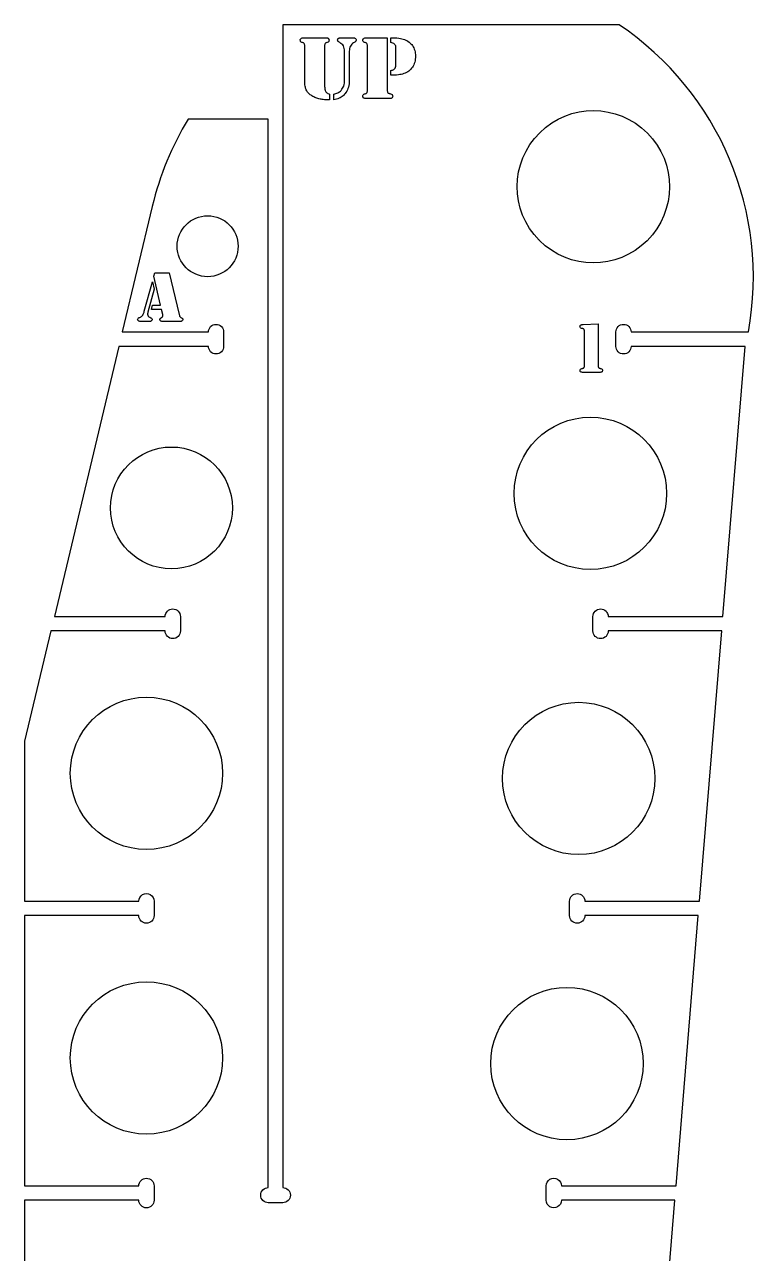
# Model space of a CAD drawing. Header units: inches. Extents: x -96 to 0, y -48 to 0.
# Drawn here: x -14.09 to -8.11, y -23.97 to -13.89 of the extents above; entities that cross this region are included whole.
import ezdxf

# ---------------------------------------------------------------- set-up
doc = ezdxf.new("R2010")
doc.units = ezdxf.units.IN
doc.layers.get('0').update_dxf_attribs({"linetype": 'CONTINUOUS'})

msp = doc.modelspace()

# ---------------------------------------------------------------- linework, layer by layer
for p, q in [((-11.79706237268719, -13.993877933320817), (-11.614644797857247, -13.993877933320814)), ((-11.614644797857247, -13.993877933320814), (-11.601457997658954, -13.995343128128091)), ((-11.487538573399199, -13.993877933320814), (-11.397794980791504, -13.993877933320814)), ((-11.283142959128108, -13.993877980253606), (-11.110615484446885, -13.993877980253606)), ((-11.110615484446885, -13.993877980253606), (-11.110615484446885, -14.424280914335517)), ((-11.079846252695676, -14.033438427781272), (-11.079846252695676, -13.993877980253606)), ((-11.78717226667187, -14.34772409845972), (-11.78717226667187, -14.060544602115101)), ((-11.624534921472362, -14.060544602115101), (-11.624534921472362, -14.367870609192176)), ((-11.460432352132578, -14.342595893167852), (-11.46043235213258, -14.103768060127358)), ((-11.42160450200855, -14.103768060127358), (-11.42160450200855, -14.342962203602868)), ((-11.27325285897939, -14.427211303950072), (-11.27325285897939, -14.060544649047891)), ((-11.038454346858503, -14.204500684188822), (-11.038454346858504, -14.087284559879492)), ((-11.07947998919345, -14.302302871702944), (-11.07947998919345, -14.26310873461029)), ((-11.583142968702399, -14.503768072893077), (-11.591201587075219, -14.503768072893077)), ((-11.583142968702399, -14.455782720023969), (-11.583142968702399, -14.503768072893077)), ((-11.549443347336634, -14.503768072893077), (-11.549443347336634, -14.455782720023969)), ((-11.09779494775082, -14.49387797274436), (-11.283142959128108, -14.49387797274436)), ((-13.024283811535618, -15.951117713188376), (-13.016957802299634, -15.922399772940471)), ((-13.016957802299634, -15.922399772940471), (-12.898862568145857, -15.922399772940471)), ((-12.898862568145857, -15.922399772940471), (-12.817397356705598, -16.266722148365677)), ((-13.103404694857755, -16.238297209532995), (-13.037177586852291, -15.996832011759563)), ((-13.037177586852291, -15.996832011759563), (-13.02223253176551, -16.057491353684338)), ((-12.970364393883997, -16.18935949646563), (-13.024283811535618, -15.951117713188376)), ((-13.02223253176551, -16.057491353684338), (-13.074100663780422, -16.24679537696144)), ((-13.043917511125445, -16.224231264290662), (-13.036005428659829, -16.18935949646563)), ((-12.962159263070369, -16.224231264290662), (-13.043917511125445, -16.224231264290662)), ((-13.036005428659829, -16.18935949646563), (-12.970364393883997, -16.18935949646563)), ((-12.952781985797477, -16.266722148365677), (-12.962159263070369, -16.224231264290662)), ((-13.060620809367517, -16.322399785706192), (-13.13505304671996, -16.322399785706192)), ((-13.059155602827042, -16.288407115992413), (-13.048899192243306, -16.29309574876226)), ((-12.8097783108548, -16.322399785706192), (-12.956005423760047, -16.322399785706192)), ((-9.504765624549632, -16.380809572765706), (-9.51502203513337, -16.37934437795843)), ((-9.501835223201878, -16.347402976281558), (-9.379930454389505, -16.34095610035642)), ((-9.491871849232957, -16.685278475781622), (-9.491871849232957, -16.410992731287283)), ((-9.379930454389505, -16.34095610035642), (-9.379930454389505, -16.685278475781622)), ((-9.369674043805768, -16.740956113122138), (-9.501835223201878, -16.740956113122138))]:
    msp.add_line(p, q)
msp.add_lwpolyline([(-8.93223490943946, -25.75372808809001), (-8.749872872926986, -23.53561785186954), (-9.681036399474308, -23.535617851869535, -0.9999999999999999), (-9.806036399474308, -23.53561785186954), (-9.806036399474308, -23.417507615649075, -0.9999999999999999), (-9.681036399474308, -23.41750761564907), (-8.740162434348045, -23.41750761564907), (-8.557800397835573, -21.199397379428596), (-9.488963924382894, -21.199397379428596, -0.9999999999999999), (-9.613963924382896, -21.199397379428596), (-9.613963924382896, -21.081287143208122, -0.9999999999999999), (-9.488963924382894, -21.081287143208122), (-8.548089959256634, -21.081287143208122), (-8.365727922744158, -18.86317690698765), (-9.296891449291483, -18.86317690698765, -0.9999999999999999), (-9.421891449291481, -18.86317690698765), (-9.421891449291483, -18.745066670767176, -0.9999999999999999), (-9.296891449291481, -18.745066670767176), (-8.35601748416522, -18.745066670767176), (-8.173655447652747, -16.5269564345467), (-9.108821874049589, -16.5269564345467, -0.9999999999999999), (-9.233821874049587, -16.5269564345467), (-9.233821874049587, -16.40884619832623, -0.9999999999999999), (-9.108821874049587, -16.40884619832623), (-8.14716171633436, -16.40884619832623, 0.2978962299883996), (-9.207860661746018, -13.886657323083682), (-11.967896548168413, -13.886657323083682), (-11.96789654816841, -23.431011125891235, -0.9999999999999999), (-11.967896548168412, -23.55601112589123), (-12.08600678438889, -23.55601112589123, -0.9999999999999999), (-12.086006784388884, -23.431011125891235), (-12.086006784388886, -14.661333936521897), (-12.743227084835961, -14.661333936521897, 0.07799661890969835), (-13.037997287767167, -15.378357684042491), (-13.28402626655507, -16.40884619832623), (-12.577653515241426, -16.40884619832623, -0.9999999999999999), (-12.452653515241426, -16.40884619832623), (-12.452653515241426, -16.5269564345467, -0.9999999999999999), (-12.577653515241426, -16.5269564345467), (-13.312225067802185, -16.5269564345467), (-13.841798555222985, -18.745066670767176), (-12.932590379530026, -18.74506667076718, -0.9999999999999999), (-12.807590379530023, -18.745066670767176), (-12.807590379530023, -18.86317690698765, -0.9999999999999999), (-12.932590379530021, -18.86317690698765), (-13.869997356470103, -18.86317690698765), (-14.086006784388884, -19.767929003850202), (-14.086006784388884, -21.081287143208122), (-13.148506784388884, -21.081287143208126, -0.9999999999999999), (-13.023506784388886, -21.08128714320812), (-13.023506784388886, -21.199397379428596, -0.9999999999999999), (-13.148506784388884, -21.199397379428596), (-14.086006784388884, -21.199397379428596), (-14.086006784388884, -23.41750761564907), (-13.148506784388884, -23.41750761564907, -0.9999999999999999), (-13.023506784388886, -23.41750761564907), (-13.023506784388886, -23.53561785186954, -0.9999999999999999), (-13.148506784388884, -23.53561785186954), (-14.086006784388884, -23.53561785186954), (-14.086006784388884, -25.75372808809001)], format="xyb")
msp.add_lwpolyline([(-9.861392253012994, -15.658474653591758, 0.9989811285345758), (-9.863189107451719, -15.656667435076448, -980.9778155931527)], format="xyb", close=True)
for centre, radius in [((-12.584004315600751, -15.705028857322985), 0.2499999999999999), ((-9.443218468769672, -17.733738580156377), 0.6249999999999998), ((-12.880994865911497, -17.853110385752366), 0.5000000000000001), ((-13.086006799815156, -20.03128714320812), 0.6249999999999998), ((-9.539396605473243, -20.073410954984347), 0.6250000000000001), ((-13.086006763083141, -22.367507615649068), 0.6249999999999998), ((-9.635602557165138, -22.413759969660166), 0.6250000000000001)]:
    msp.add_circle(centre, radius)
for points, knots in [([(-11.824534901455525, -14.013291823183234), (-11.82427124639572, -14.010332131246347), (-11.82375798616328, -14.004570466089644), (-11.819474943998648, -14.000703510885673), (-11.817392044503752, -13.998822959928779)], [0, 0, 0, 0, 0.021760888494660718, 0.04236216325626567, 0.04236216325626567, 0.04236216325626567, 0.04236216325626567]), ([(-11.80988288591686, -14.032705759978446), (-11.814156033921384, -14.03074890886097), (-11.82256001870782, -14.026900376817812), (-11.823884080999111, -14.017776507196949), (-11.824534901455525, -14.013291823183234)], [0, 0, 0, 0, 0.03341769048534601, 0.06572245148994586, 0.06572245148994586, 0.06572245148994586, 0.06572245148994586]), ([(-11.817392044503752, -13.998822959928779), (-11.814560010062923, -13.997385148257536), (-11.808196288272756, -13.994154314150961), (-11.801036084968084, -13.993976574081154), (-11.79706237268719, -13.993877933320814)], [0, 0, 0, 0, 0.023914343830775286, 0.053736716171016774, 0.053736716171016774, 0.053736716171016774, 0.053736716171016774]), ([(-11.58717226615561, -14.013291823183234), (-11.587823088910282, -14.017776507083072), (-11.589147155662454, -14.026900374992033), (-11.597551138356922, -14.030748908448999), (-11.601824284627575, -14.032705759978446)], [0, 0, 0, 0, 0.032304765296257615, 0.06572244955851496, 0.06572244955851496, 0.06572244955851496, 0.06572244955851496]), ([(-11.601457997658954, -13.995343128128091), (-11.599481160800956, -13.99606717100163), (-11.595568924603295, -13.997500079704775), (-11.592647050308, -14.000468191241115), (-11.591201587075219, -14.001936528227239)], [0, 0, 0, 0, 0.01582367064032757, 0.03131565298798247, 0.03131565298798247, 0.03131565298798247, 0.03131565298798247]), ([(-11.591201587075219, -14.001936528227239), (-11.590026439095885, -14.003616378517437), (-11.587639863864078, -14.00702793958569), (-11.587329703680934, -14.011182808714919), (-11.58717226615561, -14.013291823183234)], [0, 0, 0, 0, 0.015319908390043093, 0.0311127743570944, 0.0311127743570944, 0.0311127743570944, 0.0311127743570944]), ([(-11.517208920778147, -14.01146031794094), (-11.516983987491201, -14.008554565884637), (-11.516556288169483, -14.003029424628549), (-11.512277650298294, -13.999554580449892), (-11.510249210243984, -13.99790720730763)], [0, 0, 0, 0, 0.021167912488267195, 0.04024971997883875, 0.04024971997883875, 0.04024971997883875, 0.04024971997883875]), ([(-11.513729065511065, -14.023731412450875), (-11.514741143549744, -14.022049860362584), (-11.517001984134689, -14.018293508518537), (-11.51713529002272, -14.013891656227857), (-11.517208920778147, -14.01146031794094)], [0, 0, 0, 0, 0.014719272559832706, 0.03288079329095521, 0.03288079329095521, 0.03288079329095521, 0.03288079329095521]), ([(-11.510249210243984, -13.99790720730763), (-11.507228467715843, -13.99674028650804), (-11.499950516355065, -13.993928794716801), (-11.49211937091704, -13.993896704415501), (-11.487538573399197, -13.993877933320814)], [0, 0, 0, 0, 0.024493885387474334, 0.05901373745884378, 0.05901373745884378, 0.05901373745884378, 0.05901373745884378]), ([(-11.397794980791504, -13.993877933320814), (-11.394633215547032, -13.99386731023529), (-11.389557419111023, -13.99385025627478), (-11.384500468298478, -13.994269342395045), (-11.382593543599803, -13.994427375506945)], [0, 0, 0, 0, 0.024076605675643223, 0.038651809932182674, 0.038651809932182674, 0.038651809932182674, 0.038651809932182674]), ([(-11.382593543599803, -13.994427375506945), (-11.381304933366286, -13.99468779943124), (-11.378663236296239, -13.995221677790957), (-11.376296593776235, -13.996513141147366), (-11.375084390879511, -13.997174633370387)], [0, 0, 0, 0, 0.00995714334325343, 0.02041250000325637, 0.02041250000325637, 0.02041250000325637, 0.02041250000325637]), ([(-11.375084390879511, -13.997174633370387), (-11.372308213663624, -13.999098254287334), (-11.366990362719411, -14.00278300800225), (-11.366022936732955, -14.009149882784254), (-11.365560554233017, -14.012192938810974)], [0, 0, 0, 0, 0.024533654050159007, 0.046994952126641426, 0.046994952126641426, 0.046994952126641426, 0.046994952126641426]), ([(-11.365560554233017, -14.012192938810974), (-11.365803887492827, -14.014771497742265), (-11.366290125508993, -14.019924074830572), (-11.36971196728018, -14.023806531727935), (-11.37142138039492, -14.025746049444283)], [0, 0, 0, 0, 0.01920471650532093, 0.03837561401126739, 0.03837561401126739, 0.03837561401126739, 0.03837561401126739]), ([(-11.310615490829745, -14.0129256066138), (-11.310336999604685, -14.01006206411782), (-11.309788629800286, -14.004423537309364), (-11.305555815566043, -14.000670231943058), (-11.303472648544469, -13.99882305379436)], [0, 0, 0, 0, 0.02107897145393259, 0.04150605266185339, 0.04150605266185339, 0.04150605266185339, 0.04150605266185339]), ([(-11.295963495824175, -14.032705806911238), (-11.300236920787643, -14.030713017476415), (-11.308710818357515, -14.026761457850734), (-11.309984254371248, -14.017511011119012), (-11.310615490829745, -14.0129256066138)], [0, 0, 0, 0, 0.033546184134199956, 0.06651969571089111, 0.06651969571089111, 0.06651969571089111, 0.06651969571089111]), ([(-11.303472648544469, -13.99882305379436), (-11.300640616044102, -13.997385228502198), (-11.294276896290521, -13.994154362608983), (-11.287116679858098, -13.99397662157688), (-11.283142959128108, -13.993877980253606)], [0, 0, 0, 0, 0.02391437220171484, 0.05373679954409834, 0.05373679954409834, 0.05373679954409834, 0.05373679954409834]), ([(-11.079846252695676, -13.993877980253606), (-11.057832041661694, -13.993962285886592), (-11.020052837459778, -13.99410696514488), (-10.983672246119136, -14.004024990379316), (-10.968490884149062, -14.00816371175695)], [0, 0, 0, 0, 0.16678892800873837, 0.2862311513292115, 0.2862311513292115, 0.2862311513292115, 0.2862311513292115]), ([(-10.968490884149062, -14.00816371175695), (-10.95548280299372, -14.014290563360275), (-10.92990495417656, -14.026337819382402), (-10.911813742793614, -14.048045365749273), (-10.902923146659829, -14.058713143805596)], [0, 0, 0, 0, 0.10810523300167625, 0.21256780865982178, 0.21256780865982178, 0.21256780865982178, 0.21256780865982178]), ([(-11.795780321364223, -14.037650833519201), (-11.797288663690985, -14.037078699935341), (-11.80194719253094, -14.035311660216683), (-11.80668147401406, -14.033757030438947), (-11.80988288591686, -14.032705759978446)], [0, 0, 0, 0, 0.012291576577954613, 0.03796264479285963, 0.03796264479285963, 0.03796264479285963, 0.03796264479285963]), ([(-11.791567868693502, -14.041863286189923), (-11.792224551136453, -14.040899675399054), (-11.793367037301108, -14.039223199945052), (-11.795060312974307, -14.038119952358521), (-11.795780321364223, -14.037650833519201)], [0, 0, 0, 0, 0.008772753012715531, 0.015262702772965228, 0.015262702772965228, 0.015262702772965228, 0.015262702772965228]), ([(-11.78717226667187, -14.060544602115101), (-11.787220159883313, -14.056768392438638), (-11.787303687659254, -14.05018252387245), (-11.790292698756902, -14.044351089053587), (-11.791567868693502, -14.041863286189923)], [0, 0, 0, 0, 0.02828278568481524, 0.04932636828055073, 0.04932636828055073, 0.04932636828055073, 0.04932636828055073]), ([(-11.620139313584133, -14.041863286189923), (-11.621414483208133, -14.044351089085431), (-11.624403493662163, -14.050182524152797), (-11.624487025773833, -14.056768392487564), (-11.624534921472362, -14.060544602115101)], [0, 0, 0, 0, 0.02104358259573549, 0.0493263697511412, 0.0493263697511412, 0.0493263697511412, 0.0493263697511412]), ([(-11.615926860913412, -14.037650833519201), (-11.61664687170941, -14.038119951888604), (-11.618340150209011, -14.039223196524782), (-11.61948263356696, -14.040899674907806), (-11.620139313584133, -14.041863286189923)], [0, 0, 0, 0, 0.00648996177658844, 0.015262705504710622, 0.015262705504710622, 0.015262705504710622, 0.015262705504710622]), ([(-11.601824284627575, -14.032705759978446), (-11.605025696183406, -14.033757031368424), (-11.609759980634838, -14.035311663663903), (-11.61441851460806, -14.037078700114716), (-11.615926860913412, -14.037650833519201)], [0, 0, 0, 0, 0.025671068214905012, 0.03796267270923295, 0.03796267270923295, 0.03796267270923295, 0.03796267270923295]), ([(-11.49889389182159, -14.033804644350708), (-11.502134437597432, -14.03214661990688), (-11.507508809226518, -14.029396823993599), (-11.511961271882168, -14.025341519490224), (-11.513729065511065, -14.023731412450875)], [0, 0, 0, 0, 0.027567385007511387, 0.04571988242751779, 0.04571988242751779, 0.04571988242751779, 0.04571988242751779]), ([(-11.46043235213258, -14.103768060127358), (-11.461714753945639, -14.088481272290114), (-11.46416550534176, -14.059267248843808), (-11.487682572740562, -14.042024703286414), (-11.49889389182159, -14.033804644350708)], [0, 0, 0, 0, 0.1108825809274544, 0.211903661743032, 0.211903661743032, 0.211903661743032, 0.211903661743032]), ([(-11.412447022729866, -14.06255923910851), (-11.415117135247764, -14.068929097253744), (-11.420640635269379, -14.082106036939644), (-11.421276183727986, -14.096389407127404), (-11.42160450200855, -14.103768060127358)], [0, 0, 0, 0, 0.05219655140166511, 0.10797584403764064, 0.10797584403764064, 0.10797584403764064, 0.10797584403764064]), ([(-11.387172306705542, -14.035636149593003), (-11.392293435435567, -14.039033761206282), (-11.40282052379145, -14.046017955421567), (-11.40918082628967, -14.056946909824498), (-11.412447022729866, -14.06255923910851)], [0, 0, 0, 0, 0.04617654458101222, 0.09492137190841213, 0.09492137190841213, 0.09492137190841213, 0.09492137190841213]), ([(-11.37142138039492, -14.025746049444283), (-11.373027039942846, -14.026894314393186), (-11.378074937311062, -14.030504247533155), (-11.383483872034065, -14.03355547278772), (-11.387172306705542, -14.035636149593003)], [0, 0, 0, 0, 0.015034758129461985, 0.047266505587368966, 0.047266505587368966, 0.047266505587368966, 0.047266505587368966]), ([(-11.281860896071944, -14.037650880451993), (-11.283369250334474, -14.03707874740626), (-11.288027794574205, -14.035311717491108), (-11.292762084962282, -14.033757080160159), (-11.295963495824175, -14.032705806911238)], [0, 0, 0, 0, 0.01229166032710117, 0.037962728542006184, 0.037962728542006184, 0.037962728542006184, 0.037962728542006184]), ([(-11.277648443401224, -14.041863333122715), (-11.278305123418395, -14.040899721840596), (-11.279447606776344, -14.039223243457574), (-11.281140885275946, -14.038119998821394), (-11.281860896071944, -14.037650880451993)], [0, 0, 0, 0, 0.008772743728122182, 0.015262705504710622, 0.015262705504710622, 0.015262705504710622, 0.015262705504710622]), ([(-11.27325285897939, -14.060544649047891), (-11.273300747355691, -14.056768447884867), (-11.273384266871815, -14.050182580534878), (-11.276373272325221, -14.044351143747093), (-11.277648443401224, -14.041863333122715)], [0, 0, 0, 0, 0.02828272195940988, 0.04932635923771338, 0.04932635923771338, 0.04932635923771338, 0.04932635923771338]), ([(-11.051274883554571, -14.046258964477339), (-11.055270213562022, -14.043141450004843), (-11.06372616649347, -14.03654335783389), (-11.07427932637905, -14.034510687358818), (-11.079846252695676, -14.033438427781272)], [0, 0, 0, 0, 0.038061976648602905, 0.08055662045897596, 0.08055662045897596, 0.08055662045897596, 0.08055662045897596]), ([(-11.041018379105251, -14.061643580352943), (-11.042138279296584, -14.058850631595792), (-11.044479051059454, -14.05301291888132), (-11.048945386207638, -14.048574106717334), (-11.051274883554571, -14.046258964477339)], [0, 0, 0, 0, 0.022680826202323562, 0.047406579571944496, 0.047406579571944496, 0.047406579571944496, 0.047406579571944496]), ([(-11.038454346858504, -14.087284559879492), (-11.038470451532172, -14.082256478939222), (-11.03849812198912, -14.073617415517878), (-11.040275475416022, -14.065173143373054), (-11.041018379105251, -14.061643580352943)], [0, 0, 0, 0, 0.03818110730446022, 0.0656013718590945, 0.0656013718590945, 0.0656013718590945, 0.0656013718590945]), ([(-10.902923146659829, -14.058713143805596), (-10.895769155845493, -14.07132437112233), (-10.8807727922481, -14.09776032207045), (-10.879202328225544, -14.12816234243092), (-10.878381051505539, -14.144061128525061)], [0, 0, 0, 0, 0.10893312805803379, 0.22834818195262455, 0.22834818195262455, 0.22834818195262455, 0.22834818195262455]), ([(-11.046146631329911, -14.242962223877834), (-11.043909221860282, -14.237443132845018), (-11.038921258011703, -14.225139159467608), (-11.038620304278162, -14.211836358394635), (-11.038454346858504, -14.204500684188822)], [0, 0, 0, 0, 0.045017661191497846, 0.10036002332997716, 0.10036002332997716, 0.10036002332997716, 0.10036002332997716]), ([(-10.878381051505539, -14.144061128525061), (-10.879105589548224, -14.161535009861897), (-10.880462378423093, -14.19425705674118), (-10.89603344148428, -14.222982866897203), (-10.903289410162055, -14.236368823778689)], [0, 0, 0, 0, 0.1312131896272031, 0.24571324821294344, 0.24571324821294344, 0.24571324821294344, 0.24571324821294344]), ([(-11.07947998919345, -14.26310873461029), (-11.074937717909044, -14.262051175540188), (-11.06726828145562, -14.260265530963721), (-11.060200598461295, -14.256820954740187), (-11.057318794534796, -14.255416450138883)], [0, 0, 0, 0, 0.03538529775413907, 0.05974660594195487, 0.05974660594195487, 0.05974660594195487, 0.05974660594195487]), ([(-10.972886515503689, -14.288749808002422), (-10.987859564060587, -14.292682956704542), (-11.022744202950035, -14.30184651959894), (-11.058863611955205, -14.302137044669378), (-11.07947998919345, -14.30230287170294)], [0, 0, 0, 0, 0.11754302983268414, 0.27385512937482515, 0.27385512937482515, 0.27385512937482515, 0.27385512937482515]), ([(-11.057318794534796, -14.255416450138883), (-11.055206617523853, -14.253809852430226), (-11.050693926337438, -14.250377337407851), (-11.047725616121221, -14.245537018666905), (-11.046146631329911, -14.242962223877834)], [0, 0, 0, 0, 0.0200445873165392, 0.04282549807621472, 0.04282549807621472, 0.04282549807621472, 0.04282549807621472]), ([(-10.903289410162055, -14.236368823778689), (-10.91259881369547, -14.247501511079575), (-10.931707276111961, -14.270352441981863), (-10.95892759500759, -14.282513476943082), (-10.972886515503689, -14.288749808002422)], [0, 0, 0, 0, 0.10906112413176695, 0.22385863756924834, 0.22385863756924834, 0.22385863756924834, 0.22385863756924834]), ([(-11.774718058010619, -14.422449409093222), (-11.778333281781444, -14.412040122592883), (-11.786716592343726, -14.387902119803588), (-11.787007060292138, -14.362290785764783), (-11.78717226667187, -14.34772409845972)], [0, 0, 0, 0, 0.08345802307884166, 0.19353007468867128, 0.19353007468867128, 0.19353007468867128, 0.19353007468867128]), ([(-11.735157610482952, -14.466039130607705), (-11.743625586419322, -14.459645763102333), (-11.759587244931561, -14.447594624833789), (-11.769883956050501, -14.43048298508573), (-11.774718058010619, -14.422449409093222)], [0, 0, 0, 0, 0.0799770968479778, 0.15075233069623611, 0.15075233069623611, 0.15075233069623611, 0.15075233069623611]), ([(-11.624534921472362, -14.367870609192176), (-11.624550152707076, -14.376683815358982), (-11.624575202072919, -14.391178058907325), (-11.623362062903656, -14.405617635349358), (-11.622886571447575, -14.411277245888337)], [0, 0, 0, 0, 0.06711345619327821, 0.11037513034699595, 0.11037513034699595, 0.11037513034699595, 0.11037513034699595]), ([(-11.622886571447575, -14.411277245888337), (-11.62221623860821, -14.415221338806314), (-11.620910780644428, -14.422902370090064), (-11.61768122199327, -14.429990103617067), (-11.616109992664525, -14.433438393614201)], [0, 0, 0, 0, 0.03033862934757087, 0.05908379086671342, 0.05908379086671342, 0.05908379086671342, 0.05908379086671342]), ([(-11.488271170802838, -14.425746109142795), (-11.4801662789613, -14.414398398898275), (-11.462488462229194, -14.389647576067603), (-11.461154643943722, -14.35912469934168), (-11.46043235213258, -14.342595893167852)], [0, 0, 0, 0, 0.10407660215766296, 0.22700452208561117, 0.22700452208561117, 0.22700452208561117, 0.22700452208561117]), ([(-11.42160450200855, -14.342962203602868), (-11.422402350554558, -14.362051185747191), (-11.423898789487767, -14.397854341896348), (-11.44081407320741, -14.429355339654352), (-11.44871072327517, -14.444061114632955)], [0, 0, 0, 0, 0.1433885987541866, 0.2689386135096743, 0.2689386135096743, 0.2689386135096743, 0.2689386135096743]), ([(-11.670322458664158, -14.495343167551637), (-11.682120056273282, -14.491755007625464), (-11.705009338815968, -14.484793386363265), (-11.725316950976852, -14.472160683684423), (-11.735157610482952, -14.466039130607705)], [0, 0, 0, 0, 0.09350343748734802, 0.18141206966620899, 0.18141206966620899, 0.18141206966620899, 0.18141206966620899]), ([(-11.591201587075219, -14.503768072893077), (-11.605788360351537, -14.503570899246379), (-11.632437663976024, -14.503210672877044), (-11.658517632109504, -14.497794666538201), (-11.670322458664158, -14.495343167551637)], [0, 0, 0, 0, 0.11084712945258783, 0.2025121493785595, 0.2025121493785595, 0.2025121493785595, 0.2025121493785595]), ([(-11.616109992664525, -14.433438393614201), (-11.61458989000922, -14.436194530266684), (-11.611816388055473, -14.441223236955524), (-11.607457266600939, -14.444943831806691), (-11.605487295112166, -14.446625240745284)], [0, 0, 0, 0, 0.023744642228507012, 0.04332326595308231, 0.04332326595308231, 0.04332326595308231, 0.04332326595308231]), ([(-11.605487295112166, -14.446625240745284), (-11.602680498901693, -14.44813508910027), (-11.595563062811472, -14.451963742257353), (-11.587827795187408, -14.454342211761343), (-11.583142968702399, -14.455782720023969)], [0, 0, 0, 0, 0.024237357932097393, 0.061460766347728985, 0.061460766347728985, 0.061460766347728985, 0.061460766347728985]), ([(-11.549443347336634, -14.455782720023969), (-11.53779124696318, -14.45339612412294), (-11.51478348203333, -14.44868364862809), (-11.497032371807782, -14.433325998811501), (-11.488271170802838, -14.425746109142795)], [0, 0, 0, 0, 0.0889839789912795, 0.17570415680747328, 0.17570415680747328, 0.17570415680747328, 0.17570415680747328]), ([(-11.505487291920737, -14.490947583129802), (-11.51213349664371, -14.49371486605243), (-11.526303219368442, -14.499614719178986), (-11.541418028688916, -14.502327631982029), (-11.549443347336634, -14.503768072893077)], [0, 0, 0, 0, 0.054692857119952754, 0.11660528868972198, 0.11660528868972198, 0.11660528868972198, 0.11660528868972198]), ([(-11.44871072327517, -14.444061114632955), (-11.456244619174733, -14.453444384317569), (-11.471919709518371, -14.472967298090984), (-11.494012781190325, -14.48480132656772), (-11.505487291920737, -14.490947583129802)], [0, 0, 0, 0, 0.09071823020566404, 0.18874915093680047, 0.18874915093680047, 0.18874915093680047, 0.18874915093680047]), ([(-11.310615490829745, -14.474830346384163), (-11.309984232534044, -14.470244954018105), (-11.308710753273974, -14.460994537639886), (-11.300236897198785, -14.45704294894134), (-11.295963495824175, -14.455050146086725)], [0, 0, 0, 0, 0.032973488030797866, 0.06651960603961003, 0.06651960603961003, 0.06651960603961003, 0.06651960603961003]), ([(-11.303472648544469, -14.488932899203604), (-11.305555838837142, -14.487085724737689), (-11.309788689383637, -14.483332436583932), (-11.310337020136611, -14.477693891147132), (-11.310615490829745, -14.474830346384163)], [0, 0, 0, 0, 0.02042716061661051, 0.04150610641928987, 0.04150610641928987, 0.04150610641928987, 0.04150610641928987]), ([(-11.283142959128108, -14.49387797274436), (-11.287116680431456, -14.493779337432615), (-11.294276899796577, -14.493601607185495), (-11.300640616475482, -14.490370729997805), (-11.303472648544469, -14.488932899203604)], [0, 0, 0, 0, 0.02982242420439346, 0.05373680814587426, 0.05373680814587426, 0.05373680814587426, 0.05373680814587426]), ([(-11.295963495824175, -14.455050146086725), (-11.292762084962282, -14.453998872837804), (-11.288027794574205, -14.452444235506853), (-11.283369250334474, -14.450677205591697), (-11.281860896071944, -14.45010507254597)], [0, 0, 0, 0, 0.025671068214905012, 0.037962728542006184, 0.037962728542006184, 0.037962728542006184, 0.037962728542006184]), ([(-11.281860896071944, -14.45010507254597), (-11.281140885275946, -14.449635954176566), (-11.279447606776344, -14.448532709540384), (-11.278305123418395, -14.446856231157367), (-11.277648443401224, -14.44589261987525)], [0, 0, 0, 0, 0.00648996177658844, 0.015262705504710622, 0.015262705504710622, 0.015262705504710622, 0.015262705504710622]), ([(-11.277648443401224, -14.44589261987525), (-11.276373294508893, -14.443404831184315), (-11.273384312335201, -14.437573389778654), (-11.27330076414137, -14.43098752858127), (-11.27325285897939, -14.427211303950072)], [0, 0, 0, 0, 0.021043425795207567, 0.049326337460368415, 0.049326337460368415, 0.049326337460368415, 0.049326337460368415]), ([(-11.110615484446885, -14.424280914335517), (-11.110553542600636, -14.428488364985949), (-11.110445376055496, -14.435835666176377), (-11.106715094911483, -14.442111691842754), (-11.10512096872, -14.444793735502989)], [0, 0, 0, 0, 0.03136313432243268, 0.05476817514641581, 0.05476817514641581, 0.05476817514641581, 0.05476817514641581]), ([(-11.10512096872, -14.444793735502989), (-11.104239538329804, -14.445866669470172), (-11.102693401396447, -14.447748727148426), (-11.100548553853207, -14.448884299635926), (-11.099626452993114, -14.449372498608726)], [0, 0, 0, 0, 0.010447069537927373, 0.01832544037232685, 0.01832544037232685, 0.01832544037232685, 0.01832544037232685]), ([(-11.099626452993114, -14.449372498608726), (-11.097797238710504, -14.44991496351249), (-11.092216296818657, -14.45157002663717), (-11.086571377829022, -14.452993978558586), (-11.082776642310233, -14.453951214781673)], [0, 0, 0, 0, 0.014537572860717773, 0.04435420724371535, 0.04435420724371535, 0.04435420724371535, 0.04435420724371535]), ([(-11.074718047403808, -14.489482388322525), (-11.07776383710882, -14.490755286907415), (-11.085112419342886, -14.493826411585301), (-11.093111355505902, -14.493858931474593), (-11.09779494775082, -14.49387797274436)], [0, 0, 0, 0, 0.024940411930191878, 0.060173776186494866, 0.060173776186494866, 0.060173776186494866, 0.060173776186494866]), ([(-11.082776642310233, -14.453951214781673), (-11.07765084288209, -14.455684364465583), (-11.067790151511888, -14.459018489097451), (-11.066036349005437, -14.469205965405301), (-11.065194210757316, -14.474097772446921)], [0, 0, 0, 0, 0.037982373936289456, 0.0730681081349028, 0.0730681081349028, 0.0730681081349028, 0.0730681081349028]), ([(-11.065194210757316, -14.474097772446921), (-11.065662967630226, -14.477162212334926), (-11.066648489883958, -14.483604941773947), (-11.071942235456161, -14.487460631081058), (-11.074718047403808, -14.489482388322525)], [0, 0, 0, 0, 0.022685373106104297, 0.04769410609676313, 0.04769410609676313, 0.04769410609676313, 0.04769410609676313]), ([(-13.11688454633736, -16.270238634676257), (-13.114208448494407, -16.26565419137697), (-13.1083393019631, -16.255599712405335), (-13.105143395069277, -16.2443937162582), (-13.103404694857755, -16.238297209532995)], [0, 0, 0, 0, 0.04029205156030426, 0.08836745460459099, 0.08836745460459099, 0.08836745460459099, 0.08836745460459099]), ([(-13.158496270701836, -16.3054034508493), (-13.157690209831124, -16.302591858394646), (-13.155777666429582, -16.295920783302975), (-13.14933172861008, -16.293017291345205), (-13.145602496851811, -16.29133750560697)], [0, 0, 0, 0, 0.02135629539551953, 0.05067215557057357, 0.05067215557057357, 0.05067215557057357, 0.05067215557057357]), ([(-13.152195904284207, -16.31785767711035), (-13.15403349548001, -16.316196051432357), (-13.15772892562877, -16.312854491220037), (-13.15823955640599, -16.307896186711233), (-13.158496270701836, -16.3054034508493)], [0, 0, 0, 0, 0.018196513781060172, 0.03659352840954955, 0.03659352840954955, 0.03659352840954955, 0.03659352840954955]), ([(-13.13505304671996, -16.322399785706192), (-13.138363267415626, -16.322287570522136), (-13.14444378562349, -16.322081443338302), (-13.149769497982314, -16.319179712213497), (-13.152195904284207, -16.31785767711035)], [0, 0, 0, 0, 0.024823811491383577, 0.04559866294098173, 0.04559866294098173, 0.04559866294098173, 0.04559866294098173]), ([(-13.145602496851811, -16.29133750560697), (-13.142066443623747, -16.289767407067846), (-13.135914346492115, -16.28703571778154), (-13.130272592083912, -16.283371741265963), (-13.127873560191334, -16.281813715893264)], [0, 0, 0, 0, 0.029421014581103886, 0.05118727794526957, 0.05118727794526957, 0.05118727794526957, 0.05118727794526957]), ([(-13.127873560191334, -16.281813715893264), (-13.125940412976405, -16.280203231876833), (-13.121827023469965, -16.27677641161073), (-13.11859672112217, -16.27250345381767), (-13.11688454633736, -16.270238634676257)], [0, 0, 0, 0, 0.019107986239937296, 0.04065835725369657, 0.04065835725369657, 0.04065835725369657, 0.04065835725369657]), ([(-13.074100663780422, -16.24679537696144), (-13.074783934129464, -16.249418119734415), (-13.076086772307237, -16.25441908226688), (-13.076329538151066, -16.259579445511516), (-13.076444986031944, -16.262033468663038)], [0, 0, 0, 0, 0.020586897004638397, 0.03925444067216881, 0.03925444067216881, 0.03925444067216881, 0.03925444067216881]), ([(-13.076444986031944, -16.262033468663038), (-13.075697794232694, -16.267759888094975), (-13.074189179845007, -16.27932179061262), (-13.06419821017082, -16.28535968899443), (-13.059155602827042, -16.288407115992413)], [0, 0, 0, 0, 0.041665880951243094, 0.08412531767815032, 0.08412531767815032, 0.08412531767815032, 0.08412531767815032]), ([(-13.039228866622398, -16.30774779070062), (-13.040545125183295, -16.311998077184835), (-13.043633823503958, -16.32197168960123), (-13.054427113849098, -16.322243695806073), (-13.060620809367517, -16.322399785706192)], [0, 0, 0, 0, 0.03104194563206241, 0.07284222734976248, 0.07284222734976248, 0.07284222734976248, 0.07284222734976248]), ([(-13.048899192243306, -16.29309574876226), (-13.046078782013144, -16.29478557803556), (-13.040500635452105, -16.29812768594908), (-13.039649602272315, -16.304565198919505), (-13.039228866622398, -16.30774779070062)], [0, 0, 0, 0, 0.023684955154482008, 0.04684359379014335, 0.04684359379014335, 0.04684359379014335, 0.04684359379014335]), ([(-12.975346075001859, -16.30686864565658), (-12.975304357519947, -16.3051149549826), (-12.975229800567686, -16.301980781349123), (-12.97368304497454, -16.299270989141366), (-12.973001758616936, -16.29807742988012)], [0, 0, 0, 0, 0.013110428762480947, 0.02343079127962558, 0.02343079127962558, 0.02343079127962558, 0.02343079127962558]), ([(-12.970071357269182, -16.318150678525573), (-12.971609763224654, -16.316605751212194), (-12.974720570641981, -16.31348175697089), (-12.975136060032371, -16.309089017663528), (-12.975346075001859, -16.30686864565658)], [0, 0, 0, 0, 0.01608523424964708, 0.03252591803564463, 0.03252591803564463, 0.03252591803564463, 0.03252591803564463]), ([(-12.973001758616936, -16.29807742988012), (-12.971765438402706, -16.296932175321317), (-12.968602096072415, -16.294001840458947), (-12.96478039051021, -16.291981930224345), (-12.962452311418383, -16.290751455843733)], [0, 0, 0, 0, 0.012796331473942402, 0.032741660742917775, 0.032741660742917775, 0.032741660742917775, 0.032741660742917775]), ([(-12.956005423760047, -16.322399785706192), (-12.958716225167544, -16.322278442853637), (-12.96378025823547, -16.322051762944085), (-12.968075417530313, -16.3193883524795), (-12.970071357269182, -16.318150678525573)], [0, 0, 0, 0, 0.02027700962129945, 0.03787936916255008, 0.03787936916255008, 0.03787936916255008, 0.03787936916255008]), ([(-12.962452311418383, -16.290751455843733), (-12.9607050610373, -16.289832898891923), (-12.95756624076679, -16.288182771805868), (-12.95526667429506, -16.28549578587473), (-12.954247180604755, -16.2843045329858)], [0, 0, 0, 0, 0.01487255154652911, 0.026717559643341333, 0.026717559643341333, 0.026717559643341333, 0.026717559643341333]), ([(-12.954247180604755, -16.2843045329858), (-12.953564069059945, -16.2830126425512), (-12.952112420742997, -16.28026730675748), (-12.951975404070083, -16.27715895288182), (-12.95190286421983, -16.27551331720934)], [0, 0, 0, 0, 0.010996099155249168, 0.02336729477491179, 0.02336729477491179, 0.02336729477491179, 0.02336729477491179]), ([(-12.95190286421983, -16.27551331720934), (-12.951929712261865, -16.273945637454776), (-12.951980327593787, -16.270990165654663), (-12.9525258339914, -16.268085897070428), (-12.952781985797477, -16.266722148365677)], [0, 0, 0, 0, 0.011922204599077238, 0.02247636316357453, 0.02247636316357453, 0.02247636316357453, 0.02247636316357453]), ([(-12.817397356705598, -16.266722148365677), (-12.816619565764396, -16.269596576791226), (-12.81514093451137, -16.275061052499876), (-12.813093207192935, -16.280338118961723), (-12.812122627239724, -16.282839338178523)], [0, 0, 0, 0, 0.022672070537504984, 0.04310108319817979, 0.04310108319817979, 0.04310108319817979, 0.04310108319817979]), ([(-12.812122627239724, -16.282839338178523), (-12.810820264083603, -16.28466438238641), (-12.807843565300006, -16.288835728026903), (-12.803080278667336, -16.29081199196932), (-12.800401021848709, -16.291923602302994)], [0, 0, 0, 0, 0.01677307289071104, 0.03833676147566837, 0.03833676147566837, 0.03833676147566837, 0.03833676147566837]), ([(-12.786921173302403, -16.30716169400459), (-12.78835149375287, -16.31157886300589), (-12.791747604579438, -16.322066859219035), (-12.803167859164127, -16.3222777275668), (-12.8097783108548, -16.322399785706192)], [0, 0, 0, 0, 0.032454888649761454, 0.07705993344530257, 0.07705993344530257, 0.07705993344530257, 0.07705993344530257]), ([(-12.800401021848709, -16.291923602302994), (-12.79817672674668, -16.292879191797827), (-12.794342356947936, -16.294526492776754), (-12.791179616466493, -16.297233704088004), (-12.789851562916958, -16.298370478228133)], [0, 0, 0, 0, 0.018307879070119923, 0.031560191146226116, 0.031560191146226116, 0.031560191146226116, 0.031560191146226116]), ([(-12.789851562916958, -16.298370478228133), (-12.788997909963676, -16.299598213598717), (-12.787166904769506, -16.302231590349724), (-12.787006691690138, -16.3054459409474), (-12.786921173302403, -16.30716169400459)], [0, 0, 0, 0, 0.011170944064549054, 0.02396062302287684, 0.02396062302287684, 0.02396062302287684, 0.02396062302287684]), ([(-9.52879493202769, -16.365278432716092), (-9.52839030883676, -16.362301181916866), (-9.527558402859446, -16.356179949146778), (-9.52256726551227, -16.35251092072778), (-9.52000372211783, -16.350626437710524)], [0, 0, 0, 0, 0.021935409297943506, 0.04509923928966707, 0.04509923928966707, 0.04509923928966707, 0.04509923928966707]), ([(-9.51502203513337, -16.37934437795843), (-9.51903558683266, -16.378363486089157), (-9.526651146681646, -16.376502281526346), (-9.528106553558437, -16.36888245766074), (-9.52879493202769, -16.365278432716092)], [0, 0, 0, 0, 0.028661860292282647, 0.05438477657525498, 0.05438477657525498, 0.05438477657525498, 0.05438477657525498]), ([(-9.52000372211783, -16.350626437710524), (-9.517772434293404, -16.349890156913673), (-9.51188928372537, -16.347948833727663), (-9.505685878449826, -16.347612036972468), (-9.50183522320188, -16.347402976281558)], [0, 0, 0, 0, 0.017841453434074832, 0.04704187230184887, 0.04704187230184887, 0.04704187230184887, 0.04704187230184887]), ([(-9.49494877475472, -16.388721666964518), (-9.496082587256998, -16.386640338945213), (-9.498269083838178, -16.38262660952402), (-9.502654348368235, -16.381400081868772), (-9.504765624549632, -16.380809572765706)], [0, 0, 0, 0, 0.017251664634684867, 0.03326890968970081, 0.03326890968970081, 0.03326890968970081, 0.03326890968970081]), ([(-9.49187184923296, -16.410992731287283), (-9.49188618522016, -16.406559673683606), (-9.491910693520841, -16.398981073956445), (-9.4940576626612, -16.391730895796485), (-9.49494877475472, -16.388721666964518)], [0, 0, 0, 0, 0.033551410999293554, 0.05735831495493587, 0.05735831495493587, 0.05735831495493587, 0.05735831495493587]), ([(-9.527915810450041, -16.72513192472451), (-9.527242104453437, -16.721218492522656), (-9.525839069449722, -16.713068524448246), (-9.517950521026115, -16.710401245977664), (-9.513849876940906, -16.709014734911666)], [0, 0, 0, 0, 0.028068481775081363, 0.05845437420775694, 0.05845437420775694, 0.05845437420775694, 0.05845437420775694]), ([(-9.520296764599243, -16.737439626811554), (-9.522517402662945, -16.73582222227721), (-9.52675238922409, -16.732737664474282), (-9.527540804825218, -16.72758348321726), (-9.527915810450041, -16.72513192472451)], [0, 0, 0, 0, 0.020006920255966457, 0.03815526708241054, 0.03815526708241054, 0.03815526708241054, 0.03815526708241054]), ([(-9.501835223201878, -16.740956113122138), (-9.505634986633453, -16.740955934787763), (-9.512042924739912, -16.740955634043864), (-9.517909099691568, -16.73845673487602), (-9.520296764599243, -16.737439626811554)], [0, 0, 0, 0, 0.02855776592555178, 0.048159944639992375, 0.048159944639992375, 0.048159944639992375, 0.048159944639992375]), ([(-9.513849876940906, -16.709014734911666), (-9.51081408718372, -16.70824890598698), (-9.506298160355444, -16.707109687640685), (-9.501833387531288, -16.70578568019635), (-9.500370016661403, -16.705351724427075)], [0, 0, 0, 0, 0.023853396224135855, 0.035483416366071975, 0.035483416366071975, 0.035483416366071975, 0.035483416366071975]), ([(-9.500370016661403, -16.705351724427075), (-9.499652013366362, -16.704964280574107), (-9.498001184794864, -16.704073472151986), (-9.496893417521331, -16.702549728175416), (-9.496267457121187, -16.701688713942485)], [0, 0, 0, 0, 0.006144193520330556, 0.014126690340030402, 0.014126690340030402, 0.014126690340030402, 0.014126690340030402]), ([(-9.496267457121187, -16.701688713942485), (-9.494992160338425, -16.69954308500924), (-9.492007940226014, -16.694522270166047), (-9.491921404307474, -16.688644436373504), (-9.491871849232957, -16.685278475781622)], [0, 0, 0, 0, 0.018723979347171512, 0.04381448813127393, 0.04381448813127393, 0.04381448813127393, 0.04381448813127393]), ([(-9.379930454389504, -16.685278475781622), (-9.379880909229607, -16.688644436585776), (-9.379794390614775, -16.694522271412815), (-9.376810168008975, -16.699543085155025), (-9.37553486996767, -16.701688713942485)], [0, 0, 0, 0, 0.025090502153376992, 0.04381448150054851, 0.04381448150054851, 0.04381448150054851, 0.04381448150054851]), ([(-9.37553486996767, -16.701688713942485), (-9.37482973236345, -16.702547058709097), (-9.373592823463207, -16.704052714165485), (-9.371876933306764, -16.70496116406924), (-9.371139238613045, -16.705351724427075)], [0, 0, 0, 0, 0.00835760546625572, 0.01466039610433187, 0.01466039610433187, 0.01466039610433187, 0.01466039610433187]), ([(-9.371139238613045, -16.705351724427075), (-9.369675875669316, -16.70578568055774), (-9.365211108633488, -16.707109694559506), (-9.36069518426704, -16.70824890784842), (-9.35765939006674, -16.709014734911666)], [0, 0, 0, 0, 0.011629962921362523, 0.035483387974049284, 0.035483387974049284, 0.035483387974049284, 0.035483387974049284]), ([(-9.351212514141599, -16.737439626811554), (-9.35364914180971, -16.738457936101547), (-9.359528014467413, -16.740914819736407), (-9.365927162801176, -16.74094086366864), (-9.369674043805768, -16.740956113122138)], [0, 0, 0, 0, 0.01995227984775079, 0.04813903822520911, 0.04813903822520911, 0.04813903822520911, 0.04813903822520911]), ([(-9.35765939006674, -16.709014734911666), (-9.353558741096583, -16.71040124492275), (-9.345670186551825, -16.713068520256208), (-9.34426715085225, -16.721218492351426), (-9.343593444824405, -16.72513192472451)], [0, 0, 0, 0, 0.03038591871365737, 0.058454400488738734, 0.058454400488738734, 0.058454400488738734, 0.058454400488738734]), ([(-9.343593444824405, -16.72513192472451), (-9.343968446663123, -16.727583503175868), (-9.344756850571379, -16.73273770199009), (-9.348991868938056, -16.73582223973916), (-9.351212514141599, -16.737439626811554)], [0, 0, 0, 0, 0.018148465694135172, 0.03815533633406028, 0.03815533633406028, 0.03815533633406028, 0.03815533633406028])]:
    msp.add_open_spline(points, degree=3, knots=knots)

doc.saveas('drawing.dxf')
